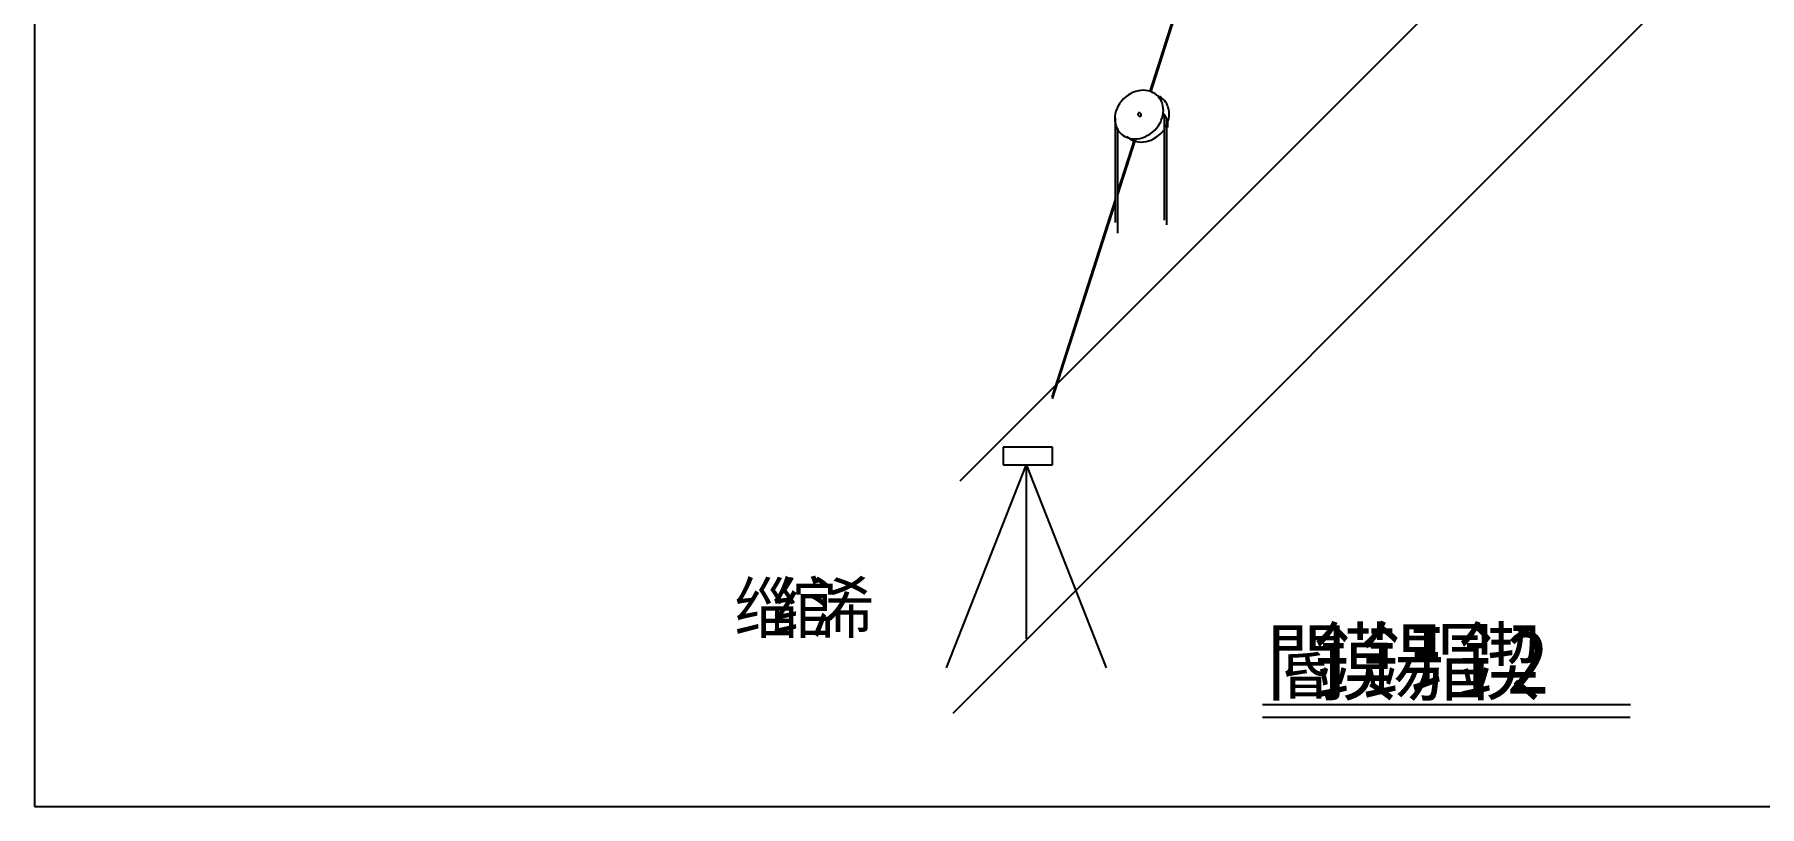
# Model space of a CAD drawing. Header units: metres. Extents: x 0 to 420, y 0 to 297.
# Drawn here: x 0 to 246.4, y 0 to 110.2 of the extents above; entities that cross this region are included whole.
import ezdxf

# ---------------------------------------------------------------- set-up
doc = ezdxf.new("R2010")
doc.units = ezdxf.units.M

msp = doc.modelspace()

# ---------------------------------------------------------------- linework, layer by layer
for p, q in [((0, 296.97), (0, 0)), ((132.22, 46.49), (356.04, 270.32)), ((213.42, 270.92), (159.27, 102.09)), ((213.5, 270.67), (159.41, 102.04)), ((131.18, 13.32), (355.01, 237.14)), ((161.32, 98.6), (161.32, 83.67)), ((154.32, 98.3), (154.32, 83.37)), ((154.68, 96.78), (154.68, 81.85)), ((161.68, 97.94), (161.68, 83.01)), ((157.25, 95.29), (154.68, 87.29)), ((157.09, 95.29), (154.68, 87.79)), ((154.32, 86.65), (145.27, 58.42)), ((154.32, 86.16), (145.34, 58.17)), ((145.37, 51.29), (138.32, 51.29)), ((138.32, 51.29), (138.32, 48.76)), ((145.37, 48.76), (145.37, 51.29)), ((141.63, 48.83), (130.21, 19.81)), ((138.32, 48.76), (145.37, 48.76)), ((141.63, 48.83), (153.05, 19.81)), ((141.63, 48.83), (141.63, 23.95)), ((175.4, 14.55), (227.93, 14.55)), ((175.4, 12.76), (227.91, 12.76)), ((0, 0), (420, 0))]:
    msp.add_line(p, q)
for points in [[(156.74, 101.85), (156.58, 101.77), (156.2, 101.54), (155.85, 101.28), (155.53, 100.99)], [(158.06, 102.21), (158.02, 102.21), (157.65, 102.15), (157.29, 102.06), (156.94, 101.94), (156.74, 101.85)], [(159.38, 102.05), (159.28, 102.08), (158.98, 102.16), (158.66, 102.21), (158.34, 102.22), (158.06, 102.21)], [(160.41, 101.41), (160.22, 101.59), (160.01, 101.74), (159.78, 101.88), (159.55, 101.99), (159.38, 102.05)], [(161.05, 100.39), (160.98, 100.55), (160.87, 100.79), (160.74, 101.01), (160.58, 101.22), (160.41, 101.41)], [(161.24, 100.9), (161.04, 101.07), (160.84, 101.23), (160.69, 101.32)], [(154.66, 99.77), (154.57, 99.57), (154.45, 99.22), (154.36, 98.86), (154.3, 98.49), (154.3, 98.46)], [(155.53, 100.99), (155.23, 100.66), (154.97, 100.31), (154.74, 99.93), (154.66, 99.77)], [(157.59, 98.87), (157.59, 98.85), (157.58, 98.83), (157.58, 98.81), (157.58, 98.79), (157.58, 98.78)], [(157.58, 98.78), (157.59, 98.76), (157.59, 98.74), (157.6, 98.71), (157.61, 98.69)], [(157.63, 98.94), (157.62, 98.93), (157.61, 98.92), (157.6, 98.9), (157.6, 98.89), (157.59, 98.87)], [(157.61, 98.69), (157.62, 98.69), (157.63, 98.66), (157.65, 98.63), (157.67, 98.61)], [(157.7, 98.98), (157.69, 98.98), (157.67, 98.97), (157.66, 98.96), (157.65, 98.95), (157.63, 98.94)], [(157.67, 98.61), (157.7, 98.59), (157.72, 98.57), (157.75, 98.55), (157.76, 98.55)], [(157.79, 98.99), (157.79, 98.99), (157.76, 98.99), (157.74, 98.99), (157.72, 98.99), (157.7, 98.98), (157.7, 98.98)], [(157.76, 98.55), (157.78, 98.54), (157.8, 98.53), (157.83, 98.52), (157.85, 98.52)], [(157.88, 98.96), (157.86, 98.97), (157.84, 98.98), (157.81, 98.99), (157.79, 98.99)], [(157.96, 98.9), (157.94, 98.92), (157.91, 98.94), (157.89, 98.96), (157.88, 98.96)], [(157.94, 98.53), (157.95, 98.53), (157.97, 98.54), (157.98, 98.55), (157.99, 98.56), (158, 98.57)], [(158.03, 98.82), (158.02, 98.82), (158.01, 98.85), (157.99, 98.88), (157.96, 98.9)], [(158, 98.57), (158.02, 98.58), (158.03, 98.59), (158.03, 98.61), (158.04, 98.62), (158.05, 98.64)], [(158.05, 98.73), (158.05, 98.75), (158.04, 98.77), (158.04, 98.8), (158.03, 98.82)], [(158.05, 98.64), (158.05, 98.66), (158.05, 98.68), (158.06, 98.7), (158.05, 98.72), (158.05, 98.73)], [(160.84, 97.74), (160.93, 97.95), (161.06, 98.3), (161.15, 98.66), (161.2, 99.02), (161.21, 99.06)], [(161.21, 99.06), (161.22, 99.35), (161.2, 99.67), (161.16, 99.98), (161.08, 100.29), (161.05, 100.39)], [(161.83, 96.92), (161.85, 97.08), (161.86, 97.29), (161.85, 97.51), (161.82, 97.72), (161.77, 97.93), (161.7, 98.13), (161.6, 98.33), (161.49, 98.51), (161.37, 98.68), (161.22, 98.84), (161.17, 98.89)], [(161.88, 99.87), (161.81, 100.04), (161.7, 100.27), (161.57, 100.5), (161.41, 100.71), (161.24, 100.9)], [(161.67, 97.23), (161.76, 97.43), (161.88, 97.78), (161.98, 98.14), (162.03, 98.51), (162.03, 98.55)], [(162.03, 98.55), (162.05, 98.83), (162.03, 99.15), (161.98, 99.47), (161.91, 99.78), (161.88, 99.87)], [(154.3, 98.46), (154.29, 98.17), (154.3, 97.85), (154.35, 97.53), (154.43, 97.22), (154.46, 97.13)], [(154.46, 97.13), (154.52, 96.96), (154.63, 96.73), (154.76, 96.5), (154.92, 96.29), (155.09, 96.1)], [(155.09, 96.1), (155.29, 95.93), (155.5, 95.77), (155.72, 95.64), (155.95, 95.53), (156.12, 95.46)], [(157.85, 98.52), (157.85, 98.52), (157.87, 98.52), (157.89, 98.52), (157.92, 98.52), (157.94, 98.53), (157.94, 98.53)], [(158.76, 95.67), (158.92, 95.75), (159.3, 95.98), (159.65, 96.24), (159.98, 96.53)], [(159.98, 96.53), (160.27, 96.86), (160.53, 97.21), (160.76, 97.59), (160.84, 97.74)], [(160.87, 96.07), (161.17, 96.4), (161.25, 96.5)], [(161.54, 96.99), (161.59, 97.07), (161.67, 97.23)], [(155.99, 95.65), (156.18, 95.47), (156.39, 95.32), (156.61, 95.18), (156.85, 95.07), (157.01, 95.01)], [(156.12, 95.46), (156.22, 95.43), (156.53, 95.35), (156.84, 95.31), (157.16, 95.29), (157.44, 95.3)], [(157.01, 95.01), (157.11, 94.98), (157.42, 94.9), (157.74, 94.85), (158.06, 94.84), (158.34, 94.85)], [(157.44, 95.3), (157.49, 95.31), (157.85, 95.36), (158.21, 95.45), (158.56, 95.58), (158.76, 95.67)], [(158.34, 94.85), (158.38, 94.85), (158.75, 94.91), (159.11, 95), (159.46, 95.12), (159.66, 95.21)], [(159.66, 95.21), (159.82, 95.29), (160.19, 95.52), (160.55, 95.78), (160.87, 96.07)]]:
    msp.add_lwpolyline(points)

# ---------------------------------------------------------------- texts
for s, height, p in [('缁', 7.07, (99.91, 24.81)), ('绾', 7.07, (105.29, 24.81)), ('浠', 7.07, (110.67, 24.81)), ('閽', 9.05, (175.78, 16.1)), ('鏌', 9.05, (182.66, 16.1)), ('鍚', 9.05, (189.55, 16.1)), ('瑁', 9.05, (196.44, 16.1)), ('鍥', 9.05, (203.32, 16.1)), ('2', 9.05, (210.21, 16.1))]:
    msp.add_text(s, height=height).set_placement(p)

doc.saveas('drawing.dxf')
